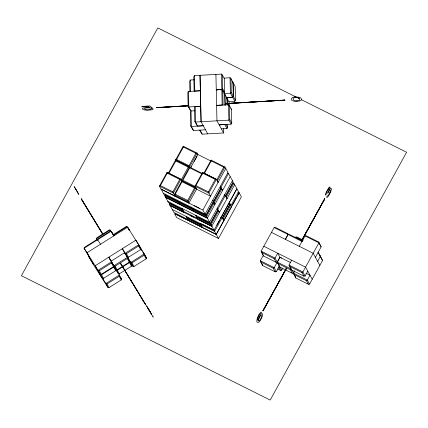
<?xml version="1.0" encoding="UTF-8"?>
<svg xmlns="http://www.w3.org/2000/svg" width="428" height="428" viewBox="0 0 428 428"><rect width="100%" height="100%" fill="white"/><g stroke="black" fill="none" stroke-linecap="round" stroke-linejoin="round"><path stroke-width="0.64" d="M97.44 269.752L100.334 274.305L101.302 274.311L113.474 266.665L111.483 263.043L111.638 261.765L108.749 257.228L113.859 265.804L113.704 267.083L115.694 270.705L103.523 278.35L102.543 278.334L95.225 265.729M101.88 277.831L108.065 287.557L109.044 287.579L121.21 279.928L119.219 276.311L119.375 275.033L116.282 270.17M129.272 262.166L127.282 258.549L127.437 257.271L124.548 252.734L111.023 261.235L118.342 273.834L119.326 273.856L131.492 266.205L131.872 265.333L127.437 257.271L113.912 265.772L115.116 266.195L117.106 269.817L129.272 262.166L129.647 261.294L128.047 258.774M131.492 266.205L129.502 262.589L129.657 261.31M125.185 253.879L122.387 248.657L127.48 257.217L128.464 257.239L140.63 249.594L138.64 245.972L138.795 244.693L135.911 240.156M128.191 258.881L133.001 266.446L133.98 266.467L146.151 258.817L144.161 255.2L144.316 253.922L138.442 244.682M187.833 105.887L156.562 107.69L187.828 105.684M225.749 103.699L284.957 100.082L225.749 103.496M330.084 192.102L330.395 191.07A3.119 0.749 -63.4 0 0 330.47 190.497L330.116 190.011A2.868 0.685 -63.4 0 0 329.79 190.214L329.523 190.481A2.889 0.69 -63.4 0 0 329.089 191.038L327.837 193.317L327.704 192.691L328.276 191.616A3.954 0.947 -63.4 0 0 328.741 190.562L328.886 188.818A2.29 0.546 -63.4 0 0 328.651 188.919L328.33 189.224A2.402 0.578 -63.4 0 0 327.971 189.695L326.971 191.514A2.616 0.626 -63.4 0 0 326.521 192.803C326.543 194.521 324.766 196.639 325.729 193.552A4.43 1.065 -63.4 0 1 326.093 192.509L328.982 187.566M97.67 239.685L98.049 238.813L110.215 231.168L111.194 231.184L114.083 235.726M113.474 266.665L113.848 265.788M115.694 270.705L116.068 269.827L111.638 261.765L98.114 270.266L99.312 270.694L101.302 274.311M121.21 279.928L121.589 279.056L119.375 275.033L105.85 283.534L108.065 287.557M140.63 249.594L141.01 248.716L138.795 244.693L125.27 253.194L126.474 253.622L128.464 257.239M146.151 258.817L146.526 257.945L144.316 253.922L130.791 262.423L133.001 266.446M329.731 192.948L328.875 194.521A2.745 0.658 -63.4 0 1 328.362 195.221A2.691 0.647 -63.4 0 1 327.998 195.58C326.318 195.981 326.211 198.929 327.875 196.725A4.681 1.124 -63.4 0 0 328.544 195.842L330.47 192.311A5.05 1.209 -63.4 0 0 331.005 190.963L331.475 188.652L330.887 188.181A3.574 0.856 -63.4 0 0 330.518 188.459A3.472 0.835 -63.4 0 0 330.079 188.946L329.41 189.909L330.063 187.341A3.879 0.931 -63.4 0 0 329.635 187.073L329.448 187.17M181.756 180.766L180.926 179.252L167.048 172.318L159.441 186.137L164.106 194.622L205.847 215.482L221.089 187.785L220.313 186.367M174.982 196.099L173.319 193.071L159.441 186.137L160.409 185.591L167.252 173.158L167.048 172.318M168.284 173.303L183.211 146.178L197.089 153.112L197.864 154.529L190.572 167.771M202.225 173.377L175.576 160.056L175.78 160.896L168.937 173.329L181.419 179.567L181.841 180.809M176.122 160.944L175.603 160.002L176.571 159.451L183.414 147.018L183.211 146.178M165.433 194.724L164.796 195.874L168.573 202.744L182.446 209.677L181.67 208.265M172.891 191.83L179.733 179.396L180.926 179.252L173.319 193.071L172.891 191.83L160.409 185.591M181.419 179.567L188.261 167.134L189.449 166.99M175.603 160.002L189.481 166.936L189.053 165.69L195.896 153.256L197.089 153.112L174.26 194.713L175.041 196.131M169.895 202.845L169.263 203.996L173.923 212.481L187.801 219.414L186.137 216.386M175.229 194.168L187.71 200.406L188.138 201.647L174.26 194.713L175.229 194.168L182.071 181.734L181.868 180.894L195.746 187.828L188.138 201.647L188.914 203.065L196.522 189.24L195.35 186.528L182.868 180.29L181.9 180.841L195.778 187.774M182.868 180.29L189.711 167.856L189.508 167.016M190.792 167.514L191.263 166.647M194.119 161.468L196.971 156.284M179.45 204.22L178.674 202.808L179.364 201.684M202.551 172.366L194.943 186.185L196.607 189.213L210.485 196.152L208.393 191.878L195.912 185.64L194.943 186.185L208.821 193.119L216.424 179.3L202.551 172.366L202.754 173.206L195.912 185.64M187.71 200.406L194.553 187.972L195.746 187.828M203.787 173.351L211.074 160.104L224.951 167.038L225.727 168.455M211.074 160.104L211.277 160.944L204.434 173.377L216.916 179.616L218.12 182.275M193.381 211.186L192.605 209.774L193.237 208.618L192.659 209.8L193.435 211.213M188.293 217.927L187.657 219.083L188.438 220.495M188.379 220.468L188.62 220.035M208.393 191.878L215.236 179.444L216.424 179.3L218.093 182.328M216.916 179.616L223.758 167.182L224.951 167.038L217.344 180.862M205.643 214.642L205.847 215.482L202.861 210.068L225.77 168.439L227.99 172.479L205.082 214.107L163.287 193.221M222.587 190.396L220.923 187.368L228.525 173.543L227.37 172.966M217.14 208.366L217.916 209.779L210.309 223.603L206.109 215.493L212.951 203.059L214.139 202.915L214.92 204.327L213.749 201.615L220.591 189.181L221.779 189.037L222.555 190.449M219.414 212.395L217.75 209.362L225.353 195.543L224.197 194.965M169.996 205.424L211.79 226.31L234.699 184.682L236.919 188.721L214.011 230.35L210.576 223.614L217.419 211.181L218.606 211.036L219.382 212.449M227.049 198.517L226.273 197.105L233.881 183.286L232.725 182.708M216.852 225.128L219.703 219.944M220.655 218.216L236.877 188.737L238.546 191.765L230.938 205.584L229.274 202.556M229.242 202.615L230.018 204.028L222.41 217.847L221.634 216.434M223.881 220.516L223.1 219.104L230.708 205.28L228.975 204.413M232.468 204.91L234.367 201.46M234.844 200.593L236.748 197.137M237.219 196.275L239.124 192.819L237.973 192.209M239.166 192.803L216.258 234.432L174.458 213.545L176.684 217.585L218.478 238.471L241.387 196.843L239.166 192.803L238.257 192.386M288.37 234.678L287.803 233.645L275.316 227.402L274.129 227.546L261.144 251.14L263.562 256.003L276.044 262.241L277.232 262.096L279.907 257.239L277.697 253.216L275.022 258.073L274.054 258.619L261.572 252.381M263.177 255.521L260.31 260.727L262.728 265.59L275.209 271.828L276.402 271.684L279.265 266.484M277.515 268.832L280.484 270.319L281.678 270.175L282.865 268.014M286.567 268.27L262.91 310.83L286.385 268.179M301.494 240.723L324.831 198.747L301.676 240.814M262.99 310.846L286.46 268.201M301.574 240.739L324.724 198.678M263.017 310.899L286.487 268.254M301.601 240.793L324.75 198.731M291.682 260.208L289.007 265.06L291.425 269.924L303.907 276.162L305.094 276.023L307.769 271.165M299.263 246.303L305.046 235.924L306.234 235.78L318.721 242.018L321.134 246.881L315.415 257.303M294.576 270.94L293.389 273.096L292.196 273.241L279.714 267.002L277.296 262.139L291.174 269.073L290.205 269.624L277.724 263.386M317.635 261.342L320.299 256.468L320.107 255.644L322.519 260.508L309.54 284.101L308.347 284.245L295.866 278.007L293.453 273.139L294.641 270.983M194.307 79.801L190.332 80.031L189.668 81.053L189.909 91.629M224.031 93.539L224.695 92.518L224.379 78.634L222.389 75.012L221.469 74.081L194.467 75.628L193.798 76.649L194.114 90.533L194.686 91.571M200.379 90.806L188.464 91.485L187.801 92.507L188.117 106.395L190.107 110.017L191.027 110.948L195.008 110.799M200.732 106.305L195.173 106.62L194.505 107.642L194.82 121.531L196.81 125.153L197.731 126.083L203.295 125.762L191.391 126.463L190.69 125.934L190.374 112.045L191.038 111.023L191.391 126.463L193.6 130.487L205.52 129.818M224.085 78.099L230.045 77.757L230.965 78.688L232.955 82.31L233.271 96.193L232.607 97.215L226.658 97.573L232.607 97.215L233.501 96.616L233.185 82.727L235.175 86.349L235.491 100.232L234.828 101.254L228.868 101.597M221.399 128.892L226.958 128.577L227.621 127.555L227.546 124.248M219.173 124.853L231.088 124.174L231.757 123.152L231.441 109.263L229.451 105.646L228.525 104.716L216.611 105.395M102.693 234.218L81.186 198.833L102.875 234.105M120.386 263.322L145.787 304.902M120.568 263.215L145.814 304.955L120.461 263.241M216.258 89.837L221.822 89.516L222.704 88.901L222.389 75.012M230.965 78.688L231.281 92.576L230.392 93.192L224.438 93.534M216.611 105.336L222.169 105.015L223.058 104.4L222.742 90.511L221.822 89.58L216.263 89.896M229.451 105.646L229.766 119.53L228.878 120.15L195.521 122.06L194.82 121.531M86.948 252.771L95.193 265.74L101.859 277.858L93.609 264.889L86.948 252.771L127.683 227.161L137.837 243.591M95.193 265.74L135.933 240.129M99.312 270.694L111.483 263.043M126.474 253.622L138.64 245.972M100.334 274.305L101.532 274.733L113.704 267.083M115.116 266.195L127.282 258.549M116.132 269.811L117.336 270.234L129.502 262.589M124.596 252.681L130.791 262.423L131.99 262.846L144.161 255.2M99.66 273.792L105.85 283.534L107.053 283.957L119.219 276.311M192.659 209.8L193.627 209.249L206.109 215.493M211.78 226.268L197.902 219.334L197.126 217.922L198.094 217.376L210.576 223.614M229.05 204.573L230.018 204.028M202.369 227.455L200.7 224.427L201.668 223.881M260.738 261.973L273.219 268.212L274.188 267.661L279.971 257.281L290.377 262.482M289.435 266.307L301.917 272.545L302.885 271.999L318.924 242.858L318.721 242.018M293.875 274.385L306.357 280.624L307.325 280.078L310 275.22L305.95 273.198M81.368 198.726L102.8 234.191M227.338 173.688L228.525 173.543L230.194 176.577M224.165 195.687L225.353 195.543L227.022 198.571M220.992 217.686L222.186 217.542L223.849 220.57M296.925 100.858L297.583 100.805A2.434 0.631 -2.6 0 0 298.444 100.655C300.579 100.559 299.568 97.975 298.054 97.734A3.06 0.797 -2.6 0 0 297.257 97.557L296.989 97.525A2.386 0.621 -2.6 0 0 296.106 97.498L295.127 97.563A2.482 0.647 -2.6 0 0 294.255 97.712C291.42 98.156 294.127 101.404 295.973 100.853M194.114 90.533L194.815 91.062L200.379 90.741M187.812 105.759L156.562 107.69M225.733 103.571L284.941 100.157L225.765 103.624M187.844 105.812L156.557 107.482M200.727 106.24L188.818 106.925L188.117 106.395M219.184 124.869L224.743 124.553L226.958 128.577M199.544 130.128L202.177 134.162L223.625 132.974L223.518 128.325M116.122 269.795L117.106 269.817M299.541 98.761L157.788 27.916L21.4 275.739L270.212 400.084L406.6 152.261L301.333 99.654M183.414 147.018L195.896 153.256M211.277 160.944L223.758 167.182M197.11 154.117L210.844 160.982M176.571 159.451L189.053 165.69M202.754 173.206L215.236 179.444M175.78 160.896L188.261 167.134M189.711 167.856L202.193 174.094M220.623 188.459L221.779 189.037L206.537 216.734L164.796 195.874L165.764 195.329L178.246 201.567L178.674 202.808M305.046 235.924L318.924 242.858L321.134 246.881M303.286 240.161L296.748 236.898L295.555 237.037L302.494 240.504M167.252 173.158L179.733 179.396M302.302 241.638L301.735 240.606L289.248 234.367L288.06 234.512L285.385 239.364L288.007 234.485L287.803 233.645M274.129 227.546L301.938 241.446L301.735 240.606M182.071 181.734L194.553 187.972M213.016 202.278L214.171 202.856M212.984 202.337L214.139 202.915M271.422 232.383L313.216 253.269M217.451 210.458L218.606 211.036L210.999 224.855L197.126 217.922M221.025 216.964L222.186 217.542L214.578 231.361L218.478 238.471M161.11 189.165L188.914 203.065M194.173 205.691L199.378 208.292M161.067 189.181L202.861 210.068M263.787 246.261L305.581 267.147L312.242 279.265M165.572 197.287L207.312 218.146M165.529 197.303L207.323 218.189L230.237 176.561L232.458 180.6L209.543 222.228L167.749 201.342M280.832 257.699L281.699 258.132M210.309 223.603L196.436 216.664L195.655 215.252M183.136 210.929L169.263 203.996L170.226 203.45L182.713 209.688L183.917 212.347L170.039 205.408M190.909 215.84L193.51 217.14M202.262 224.176L214.15 230.12L214.578 231.361L200.7 224.427M172.216 209.463L214.011 230.35M201.535 226.016L187.657 219.083L188.625 218.531L201.107 224.77L202.31 227.429M175.373 213.968L216.242 234.394L231.484 206.697L230.708 205.28L229.52 205.424L222.678 217.857L223.1 219.104M293.453 273.139L307.325 280.078L309.54 284.101M232.254 81.78L232.955 82.31M224.989 105.374L224.732 94.128L224.031 93.604L224.962 94.551L226.952 98.172L227.102 104.785M226.251 97.643L226.952 98.172M230.74 108.739L231.441 109.263M193.6 130.487L192.68 129.556L190.69 125.934M146.488 305.742L148.864 309.605M149.046 310.209L151.683 314.345L149.179 310.129M127.961 228.204L126.998 226.69L126.019 226.669L113.848 234.319L113.474 235.191L126.998 226.69L127.549 227.696M128.603 229.21L129.24 230.221M141.031 249.299L142.059 250.92M142.749 252.001L146.526 257.945M110.804 231.12L110.119 230.039L109.14 230.018L96.974 237.668L96.594 238.54L97.424 240.049M111.494 232.201L113.896 235.983M129.625 261.802L131.872 265.333M100.559 244.228L97.616 239.723L96.637 239.701L84.471 247.352L84.091 248.224L89.19 256.784M97.627 240.161L96.594 238.54L110.119 230.039L110.948 231.548M115.169 268.297L114.522 267.275L115.105 268.319M119.182 275.274L119.872 276.354M120.557 277.435L121.589 279.056M86.98 252.761L84.091 248.224L111.194 231.184L113.409 235.207M91.421 260.839L88.532 256.302L93.63 264.862M148.698 309.332L146.504 305.785M148.778 309.423L149.313 310.311M149.329 310.38L150.64 312.611L147.874 308.288L153.219 317.121L152.957 316.645M230.596 78.763L230.045 77.757L230.392 93.192L234.828 101.254M232.538 82.299L233.367 83.808M231.281 92.576L233.271 96.193M233.501 96.616L235.491 100.232M318.17 252.124L320.299 256.468M318.09 252.445L322.519 260.508M313.194 253.264L319.882 265.387M222.704 88.901L224.695 92.518M222.742 90.511L224.732 94.128M221.822 89.516L222.924 91.592M226.54 98.162L227.37 99.671M229.355 106.224L228.525 104.716L228.878 120.15L231.088 124.174M229.766 119.53L231.757 123.152M225.914 124.452L227.621 127.555M305.094 276.023L302.885 271.999L289.007 265.06L289.563 266.066M301.917 272.545L303.907 276.162M306.357 280.624L308.347 284.245M223.625 132.974L216.964 120.83L215.905 74.36M290.114 267.072L291.222 269.084M291.452 269.576L294.282 274.648M294.833 275.653L295.866 278.007M290.205 269.624L292.196 273.241M207.741 133.884L201.08 121.739L200.026 75.307L201.074 121.761M277.296 262.139L279.233 265.66M232.415 180.616L233.19 182.028L225.583 195.847L224.807 194.435M234.656 184.698L233.881 183.286L232.693 183.425L225.85 195.858L226.273 197.105M277.232 262.096L275.022 258.073L261.144 251.14L263.562 256.003M279.463 266.152L281.678 270.175M274.054 258.619L276.044 262.241M278.494 266.697L280.484 270.319M191.027 110.948L188.818 106.925L188.464 91.485M197.731 126.083L195.521 122.06L195.173 106.62M199.962 130.139L202.177 134.162M276.402 271.684L274.188 267.661L260.31 260.727L262.728 265.59M273.219 268.212L275.209 271.828M212.705 200.192L213.481 201.604L212.673 200.245M191.193 207.131L191.969 208.543M191.134 207.104L191.915 208.516M195.601 215.225L197.265 218.253L183.393 211.32L181.723 208.292M200.069 223.346L200.844 224.759L186.966 217.825L186.191 216.413M177.262 200.17L178.037 201.583M179.503 204.252L178.727 202.835L179.696 202.289L192.177 208.527L192.605 209.774M177.203 200.138L177.984 201.556M139.71 247.068L140.373 248.208M127.683 227.161L129.272 230.05M131.99 262.846L133.98 266.467M117.336 270.234L119.326 273.856M109.081 257.699L109.91 259.208M107.053 283.957L109.044 287.579M101.532 274.733L103.523 278.35M220.495 186.121L220.923 187.368M217.322 208.12L217.75 209.362M279.511 266.163L279.714 267.002M229.264 106.176L229.173 102.212L227.182 98.59L227.338 105.202M224.962 94.551L225.203 105.133M221.469 74.081L222.169 105.015M194.467 75.628L194.815 91.062M190.332 80.031L190.599 91.603M329.004 187.555A3.879 0.931 -63.4 0 1 329.469 187.159M330.111 192.012A3.119 0.749 -63.4 0 1 329.753 192.868M296.989 100.853A2.434 0.631 -2.6 0 1 296.037 100.848M257.742 319.16L258.004 320.379L258.325 319.218A4.178 1 -63.4 0 1 258.608 318.469L258.822 317.961A4.633 1.107 -63.4 0 1 259.561 316.474L260.026 315.677A4.301 1.033 -63.4 0 1 260.7 314.687L262.08 313.462L262.642 314.045A6.051 1.45 -63.4 0 1 262.61 314.955L262.401 315.912A4.499 1.081 -63.4 0 1 262.139 316.72A4.638 1.113 -63.4 0 1 261.529 318.181L260.047 320.829A4.82 1.156 -63.4 0 1 259.245 321.904C254.318 325.082 258.191 314.5 259.78 313.414A4.034 0.968 -63.4 0 1 260.839 312.274C262.118 311.557 260.866 314.056 260.096 314.029A2.06 0.492 -63.4 0 0 259.817 314.275L259.694 314.42A2.515 0.605 -63.4 0 0 259.298 314.955L258.175 317.196L257.742 319.16M258.491 320.331L258.763 321.043L259.609 320.567A3.237 0.776 -63.4 0 0 260.251 319.721L261.38 317.442A3.413 0.819 -63.4 0 0 261.604 316.672L261.594 315.457L260.941 315.447A3.135 0.754 -63.4 0 0 260.524 315.869A2.793 0.669 -63.4 0 0 260.08 316.469L258.844 318.924A3.381 0.808 -63.4 0 0 258.598 319.705L258.491 320.331M151.084 108.846L149.955 109.589A2.793 0.717 -1.3 0 1 149.265 109.712L147.767 109.809A3.017 0.776 -1.3 0 1 146.804 109.771L145.921 109.654A3.483 0.893 -1.3 0 1 145.204 109.461L144.552 108.996L144.669 108.514A3.092 0.797 -1.3 0 1 144.937 108.348A3.173 0.813 -1.3 0 1 145.333 108.198A3.055 0.786 -1.3 0 1 146.103 108.022L146.729 107.942A4.227 1.086 -1.3 0 1 147.906 107.867L152.341 107.942L149.666 105.957L141.77 106.412L142.032 106.888L148.366 106.519L149.816 107.556L147.858 107.444A4.874 1.252 -1.3 0 0 147.071 107.46A5.436 1.396 -1.3 0 0 145.697 107.556L145.242 107.61A4.622 1.188 -1.3 0 0 144.043 107.84L143.091 108.161A4.745 1.22 -1.3 0 0 142.529 108.525L142.46 109.07L143.059 109.563A5.596 1.439 -1.3 0 0 143.888 109.857L146.815 110.231L151.004 109.937A4.596 1.182 -1.3 0 0 152.042 109.68L152.32 109.584A4.499 1.156 -1.3 0 0 152.919 109.263L153.154 108.771L151.084 108.846M301.719 99.558C300.617 101.629 297.492 101.094 295.486 101.308A3.932 1.022 -2.6 0 1 294.464 101.238C287.739 100.232 292.693 95.824 297.198 97.06A3.948 1.027 -2.6 0 1 298.214 97.129L300.691 97.884L301.719 99.558M75.943 189.347L74.204 186.56L78.795 194.44L75.943 189.347"/></g></svg>
